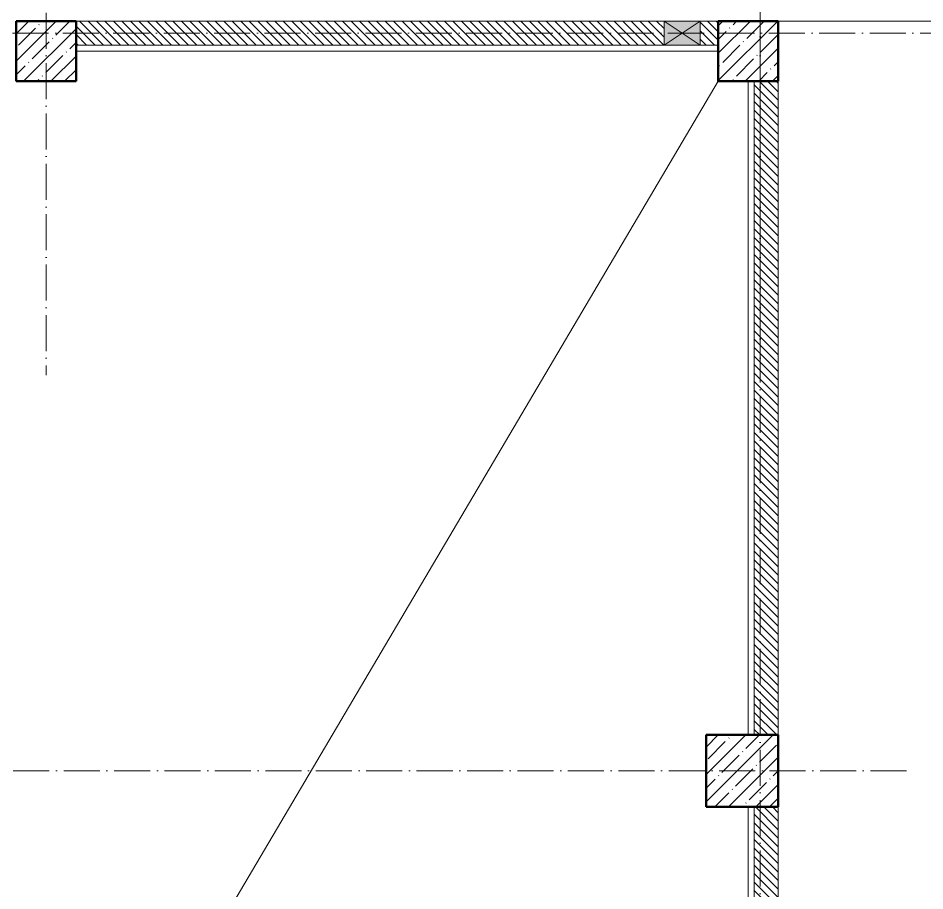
# Model space of a CAD drawing. Header units: millimetres. Extents: x -12989 to 629078, y -109036 to 555275.
# Drawn here: x 366688 to 374243, y -51182 to -43907 of the extents above; entities that cross this region are included whole.
import ezdxf

# ---------------------------------------------------------------- set-up
doc = ezdxf.new("R2010")
doc.units = ezdxf.units.MM
doc.linetypes.add('50_200_ШТРИХ_1Т_ш5_п1_п1_', pattern=[700, 500, -100, 0, -100])
for name, color, linetype, lineweight in [('4 -стяжа', 7, 'Continuous', 30), ('A-DETL-____-OTLN-4', 7, 'Continuous', 18), ('A-DETL-GENF-OTLN', 7, 'Continuous', 9), ('A-FLOR-____-OTLN', 7, 'Continuous', 9), ('A-GLAZ-____-OTLN', 7, 'Continuous', 9), ('A-WALL-____-MCUT', 7, 'Continuous', 13), ('A-WALL-____-MCUT-3', 7, 'Continuous', 9), ('A-WALL-____-PATT-1', 7, 'Continuous', 9), ('S-COLS-____-MCUT', 7, 'Continuous', 50), ('S-COLS-____-OTLN', 7, 'Continuous', 9), ('S-GRID-____-OTLN-1', 7, '50_200_ШТРИХ_1Т_ш5_п1_п1_', 9)]:
    doc.layers.add(name, color=color, linetype=linetype, lineweight=lineweight)
doc.layers.get('4 -стяжа').off()
pattern_1 = [(45, (-89000, -42681.04), (-114.04925, 114.04925), []), (45, (-88885.95, -42681.04), (-114.04925, 114.04925), [201.613, -40.323, 3.353, -36.97])]
pattern_2 = [(45, (-83150, -42681.04), (-114.04925, 114.04925), []), (45, (-83035.95, -42681.04), (-114.04925, 114.04925), [201.613, -40.323, 3.353, -36.97])]
pattern_3 = [(135, (283770.707, -86863.456), (-35.35534, -35.35534), [])]

# ---------------------------------------------------------------- blocks, each defined once
blk = doc.blocks.new('BSC_Колонна _Прямоугольная - 500х500-V33-АР1_План отверстий 3 этажа в осях 1-64_Ю-ЯЯ')
at = {"layer": 'S-COLS-____-OTLN'}
h = blk.add_hatch(dxfattribs=at)
h.set_pattern_fill('FP_41', color=256, style=0, pattern_type=2)
h.set_pattern_definition(pattern_1)
h.paths.add_polyline_path([(-250, -250), (250, -250), (250, 250), (-250, 250)], flags=0)
at = {"layer": 'S-COLS-____-MCUT'}
for p, q in [((250, 250), (-250, 250)), ((-250, 250), (-250, -250)), ((250, -250), (250, 250)), ((-250, -250), (250, -250))]:
    blk.add_line(p, q, dxfattribs=at)
blk = doc.blocks.new('BSC_Колонна _Прямоугольная - 500х500-V35-АР1_План отверстий 3 этажа в осях 1-64_Ю-ЯЯ')
at = {"layer": 'S-COLS-____-OTLN'}
h = blk.add_hatch(dxfattribs=at)
h.set_pattern_fill('FP_43', color=256, style=0, pattern_type=2)
h.set_pattern_definition(pattern_2)
h.paths.add_polyline_path([(-250, -250), (250, -250), (250, 250), (-250, 250)], flags=0)
at = {"layer": 'S-COLS-____-MCUT'}
for p, q in [((250, 250), (-250, 250)), ((-250, 250), (-250, -250)), ((250, -250), (250, 250)), ((-250, -250), (250, -250))]:
    blk.add_line(p, q, dxfattribs=at)
blk = doc.blocks.new('AR_Отверстие прямоугольное _в стене_ - AR_Отверстие прямоугольное _в стене__ВК-32402044-АР1_План отверстий 3 этажа в осях 1-64_Ю-ЯЯ')
at = {"layer": 'A-GLAZ-____-OTLN'}
blk.add_hatch(color=256, dxfattribs=at).paths.add_polyline_path([(150, -100), (150, 100), (-150, 100), (-150, -100), (-90.8, -100)], flags=0)
at = {"layer": 'A-DETL-GENF-OTLN'}
for p, q in [((-150, -100), (-150, 100)), ((-150, 100), (150, 100)), ((150, 100), (-150, -100)), ((-150, 100), (150, -100)), ((150, 100), (-150, 100)), ((-150, 100), (-150, -100)), ((150, 100), (150, -100)), ((150, -100), (150, 100)), ((150, -100), (-150, -100)), ((-150, -100), (150, -100))]:
    blk.add_line(p, q, dxfattribs=at)
blk = doc.blocks.new('BSC_Колонна _Прямоугольная - 500х500-25642906-АР1_План отверстий 3 этажа в осях 1-64_А-ГГ')
at = {"layer": 'S-COLS-____-OTLN'}
h = blk.add_hatch(dxfattribs=at)
h.set_pattern_fill('FP_48', color=256, style=0, pattern_type=2)
h.set_pattern_definition(pattern_1)
h.paths.add_polyline_path([(-250, -250), (250, -250), (250, 250), (-250, 250)], flags=0)
at = {"layer": 'S-COLS-____-MCUT'}
for p, q in [((250, 250), (-250, 250)), ((-250, 250), (-250, -250)), ((250, -250), (250, 250)), ((-250, -250), (250, -250))]:
    blk.add_line(p, q, dxfattribs=at)
blk = doc.blocks.new('BSC_Колонна _Прямоугольная - 600х600-26981669-АР1_План отверстий 3 этажа в осях 1-64_А-ГГ')
at = {"layer": 'S-COLS-____-OTLN'}
h = blk.add_hatch(dxfattribs=at)
h.set_pattern_fill('FP_54', color=256, style=0, pattern_type=2)
h.set_pattern_definition([(45, (-88950, -36681.04), (-114.04925, 114.04925), []), (45, (-88835.95, -36681.04), (-114.04925, 114.04925), [201.613, -40.323, 3.353, -36.97])])
h.paths.add_polyline_path([(-300, -300), (300, -300), (300, 300), (-300, 300)], flags=0)
at = {"layer": 'S-COLS-____-MCUT'}
for p, q in [((300, 300), (-300, 300)), ((-300, 300), (-300, -300)), ((300, -300), (300, 300)), ((-300, -300), (300, -300))]:
    blk.add_line(p, q, dxfattribs=at)
blk = doc.blocks.new('BSC_Колонна _Прямоугольная - 500х500-V22-АР1_План отверстий 3 этажа в осях 1-64_А-ГГ')
at = {"layer": 'S-COLS-____-OTLN'}
h = blk.add_hatch(dxfattribs=at)
h.set_pattern_fill('FP_59', color=256, style=0, pattern_type=2)
h.set_pattern_definition(pattern_2)
h.paths.add_polyline_path([(-250, -250), (250, -250), (250, 250), (-250, 250)], flags=0)
at = {"layer": 'S-COLS-____-MCUT'}
for p, q in [((250, 250), (-250, 250)), ((-250, 250), (-250, -250)), ((250, -250), (250, 250)), ((-250, -250), (250, -250))]:
    blk.add_line(p, q, dxfattribs=at)
blk = doc.blocks.new('AR_Отверстие прямоугольное _в стене_ - AR_Отверстие прямоугольное _в стене__ВК-32402044-АР1_План отверстий 3 этажа в осях 1-64_А-ГГ')
at = {"layer": 'A-GLAZ-____-OTLN'}
blk.add_hatch(color=256, dxfattribs=at).paths.add_polyline_path([(150, -100), (150, 100), (-150, 100), (-150, -100), (-90.5, -100)], flags=0)
at = {"layer": 'A-DETL-GENF-OTLN'}
for p, q in [((-150, -100), (-150, 100)), ((-150, 100), (150, 100)), ((150, 100), (-150, -100)), ((-150, 100), (150, -100)), ((150, 100), (-150, 100)), ((-150, 100), (-150, -100)), ((150, 100), (150, -100)), ((150, -100), (150, 100)), ((150, -100), (-150, -100)), ((-150, -100), (150, -100))]:
    blk.add_line(p, q, dxfattribs=at)
blk = doc.blocks.new('3эт')
at = {"layer": 'S-GRID-____-OTLN-1', "color": 251, "ltscale": 0.6, "true_color": 0x636466}
for p, q in [((366920.7, 4029.4), (366920.7, -46882.4)), ((372870.7, 4029.4), (372870.7, -46882.4)), ((372870.7, -36982.5), (372870.7, -91346.1)), ((351097.5, -44032.4), (387845.1, -44032.4)), ((374089.5, -50182.4), (351097.5, -50182.4))]:
    blk.add_line(p, q, dxfattribs=at)

msp = doc.modelspace()

# ---------------------------------------------------------------- hatches: boundary and pattern name
at = {"layer": 'A-WALL-____-PATT-1'}
h = msp.add_hatch(dxfattribs=at)
h.set_pattern_fill('FP_9', color=256, style=0, pattern_type=2)
h.set_pattern_definition(pattern_3)
h.paths.add_polyline_path([(372370.7074, -44132.4142), (372520.7074, -44132.4142), (372520.7074, -43932.4142), (372370.7074, -43932.4142)], flags=0)
h.paths.add_polyline_path([(372070.7074, -44132.4142), (372070.7074, -43932.4142), (367170.7074, -43932.4142), (367170.7074, -44132.4142), (368594.9673, -44132.4142)], flags=0)
h = msp.add_hatch(dxfattribs=at)
h.set_pattern_fill('FP_6', color=256, style=0, pattern_type=2)
h.set_pattern_definition(pattern_3)
h.paths.add_polyline_path([(372370.7074, -44132.4142), (372520.7074, -44132.4142), (372520.7074, -43932.4142), (372370.7074, -43932.4142)], flags=0)
h.paths.add_polyline_path([(372070.7074, -44132.4142), (372070.7074, -43932.4142), (367170.7074, -43932.4142), (367170.7074, -44132.4142), (368595.3163, -44132.4142)], flags=0)
h = msp.add_hatch(dxfattribs=at)
h.set_pattern_fill('FP_6', color=256, style=0, pattern_type=2)
h.set_pattern_definition(pattern_3)
h.paths.add_polyline_path([(373020.7074, -49882.4142), (373020.7074, -44432.4142), (372820.7074, -44432.4142), (372820.7074, -49882.4142)], flags=0)
h = msp.add_hatch(dxfattribs=at)
h.set_pattern_fill('FP_6', color=256, style=0, pattern_type=2)
h.set_pattern_definition(pattern_3)
h.paths.add_polyline_path([(373020.7074, -55882.4142), (373020.7074, -50482.4142), (372820.7074, -50482.4142), (372820.7074, -55882.4142)], flags=0)

# ---------------------------------------------------------------- linework, layer by layer
at = {"layer": 'A-DETL-____-OTLN-4'}
msp.add_line((355120.7074, -73932.4142), (372520.7074, -44432.4142), dxfattribs=at)
at = {"layer": 'A-FLOR-____-OTLN'}
for p, q in [((376470.7074, -43932.4142), (373020.7074, -43932.4142)), ((376470.7074, -43932.4142), (373020.7074, -43932.4142)), ((367170.7074, -44182.4142), (372520.7074, -44182.4142)), ((367170.7074, -44182.4142), (372520.7074, -44182.4142)), ((372770.7074, -44432.4142), (372770.7074, -49882.4142)), ((372770.7074, -50482.4142), (372770.7074, -55882.4142))]:
    msp.add_line(p, q, dxfattribs=at)
at = {"layer": 'A-WALL-____-MCUT'}
for p, q in [((372070.7074, -43932.4142), (367170.7074, -43932.4142)), ((372520.7074, -43932.4142), (372370.7074, -43932.4142)), ((367170.7074, -44132.4142), (372070.7074, -44132.4142)), ((372370.7074, -44132.4142), (372520.7074, -44132.4142))]:
    msp.add_line(p, q, dxfattribs=at)
at = {"layer": 'A-WALL-____-MCUT-3'}
for p, q in [((372070.7074, -43932.4142), (367170.7074, -43932.4142)), ((372520.7074, -43932.4142), (372370.7074, -43932.4142)), ((367170.7074, -44132.4142), (372070.7074, -44132.4142)), ((372370.7074, -44132.4142), (372520.7074, -44132.4142)), ((372820.7074, -44432.4142), (372820.7074, -49882.4142)), ((373020.7074, -49882.4142), (373020.7074, -44432.4142)), ((372820.7074, -50482.4142), (372820.7074, -55882.4142)), ((373020.7074, -55882.4142), (373020.7074, -50482.4142))]:
    msp.add_line(p, q, dxfattribs=at)

# ---------------------------------------------------------------- block references
at = {"layer": '4 -стяжа'}
msp.add_blockref('3эт', (0, 0), dxfattribs=at)
at = {"layer": 'A-GLAZ-____-OTLN', "rotation": 180}
for name in ['AR_Отверстие прямоугольное _в стене_ - AR_Отверстие прямоугольное _в стене__ВК-32402044-АР1_План отверстий 3 этажа в осях 1-64_Ю-ЯЯ', 'AR_Отверстие прямоугольное _в стене_ - AR_Отверстие прямоугольное _в стене__ВК-32402044-АР1_План отверстий 3 этажа в осях 1-64_А-ГГ']:
    msp.add_blockref(name, (372220.7074, -44032.4142), dxfattribs=at)
at = {"layer": 'S-COLS-____-OTLN'}
for name, p in [('BSC_Колонна _Прямоугольная - 500х500-V35-АР1_План отверстий 3 этажа в осях 1-64_Ю-ЯЯ', (366920.7074, -44182.4142)), ('BSC_Колонна _Прямоугольная - 500х500-V22-АР1_План отверстий 3 этажа в осях 1-64_А-ГГ', (366920.7074, -44182.4142)), ('BSC_Колонна _Прямоугольная - 500х500-V33-АР1_План отверстий 3 этажа в осях 1-64_Ю-ЯЯ', (372770.7074, -44182.4142)), ('BSC_Колонна _Прямоугольная - 500х500-25642906-АР1_План отверстий 3 этажа в осях 1-64_А-ГГ', (372770.7074, -44182.4142)), ('BSC_Колонна _Прямоугольная - 600х600-26981669-АР1_План отверстий 3 этажа в осях 1-64_А-ГГ', (372720.7074, -50182.4142))]:
    msp.add_blockref(name, p, dxfattribs=at)

doc.saveas('drawing.dxf')
